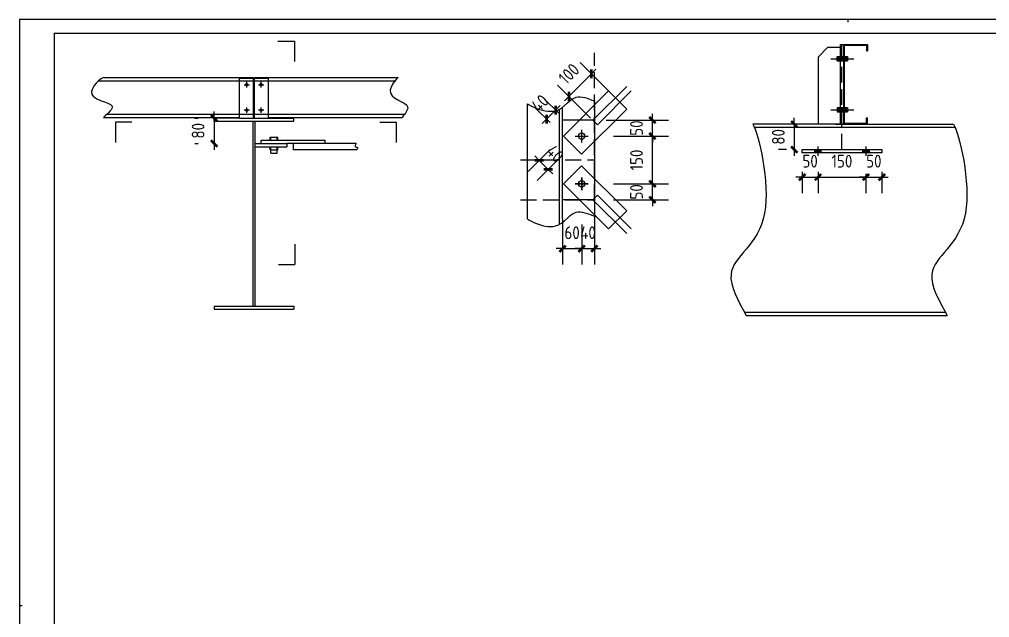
# Model space of a CAD drawing. Extents: x -9001 to 151288, y 75886 to 362543.
# Drawn here: x 21544 to 36763, y 207821 to 217201 of the extents above; entities that cross this region are included whole.
import ezdxf
from ezdxf.enums import TextEntityAlignment as Align

# ---------------------------------------------------------------- set-up
doc = ezdxf.new("R2010")
doc.units = 0
doc.header["$LTSCALE"] = 1000
doc.header["$MEASUREMENT"] = 0
doc.linetypes.add('DASH', pattern=[0.35, 0.25, -0.1])
doc.layers.add('PUB_TITLE', color=4, linetype='Continuous')
doc.styles.get("Standard").update_dxf_attribs({"font": 'gbenor.shx', "bigfont": 'gbcbig.shx'})
doc.dimstyles.get("Standard").update_dxf_attribs({"dimscale": 100, "dimtxt": 1, "dimasz": 1, "dimexe": 2.5, "dimexo": 3, "dimgap": 1.5, "dimtad": 1, "dimdec": 0, "dimzin": 0, "dimdsep": 46, "dimtxsty": 'Standard', "dimblk": 'ARCHTICK', "dimcen": 0.09, "dimadec": 0, "dimazin": 0, "dimtfac": 1, "dimtdec": 0, "dimtix": 1, "dimtmove": 2, "dimatfit": 3, "dimfxl": 1, "dimtolj": 1, "dimtzin": 0, "dimarcsym": 0})
pattern_1 = [(45, (-144385.978, -862516.5565), (-5.612660076, 5.612660076), [])]

# ---------------------------------------------------------------- blocks, each defined once
blk = doc.blocks.new('$titleblk$00000167')
for p, q in [((-594.5, 839), (-594.5, 841)), ((-1187, 420.5), (-1189, 420.5))]:
    blk.add_line(p, q)
blk.add_lwpolyline([(-1189, 0), (0, 0), (0, 841), (-1189, 841)], close=True)
at = {"const_width": 1}
blk.add_lwpolyline([(-1164, 10), (-10, 10), (-10, 831), (-1164, 831)], close=True, dxfattribs=at)
at = {"flags": 4}
for tag, p in [('(扩展图名)', (-62.12, 184.1)), ('图名', (-62.12, 180.13)), ('日期', (-62.12, 172.03)), ('图号', (-62.12, 163.99)), ('比例', (-62.12, 156)), ('子项', (-59.56, 82.07)), ('工程名称', (-59.24, 70.19)), ('设计号', (-36.91, 28.62))]:
    blk.add_attdef(tag, text='', height=3.5, dxfattribs=at).set_placement(p, align=Align.CENTER)
for tag, p in [('设计人', (-64.84, 148.13)), ('负责人', (-64.71, 140.27)), ('主持人', (-64.73, 132.26)), ('校对人', (-64.28, 124.4)), ('审核人', (-63.96, 116.15)), ('审定人', (-64.16, 107.95)), ('所长', (-64.16, 99.76))]:
    blk.add_attdef(tag, p, '', height=3.5)
blk = doc.blocks.new('_ArchTick')
at = {"color": 0, "linetype": 'ByBlock', "const_width": 0.4}
blk.add_lwpolyline([(-0.5, -0.5), (0.5, 0.5)], dxfattribs=at)
blk = doc.blocks.new('*D455')
at = {"color": 0, "lineweight": -2}
for p, q in [((24298, 215655), (24347, 215655)), ((24598, 215655), (24598, 215755)), ((24598, 215655), (24598, 215255)), ((24298, 215255), (24347, 215255)), ((24598, 215255), (24598, 215155))]:
    blk.add_line(p, q, dxfattribs=at)
at = {"layer": 'Defpoints', "color": 0}
for p in [(24598, 215655), (24598, 215255), (24598, 215255)]:
    blk.add_point(p, dxfattribs=at)
at = {"color": 0, "lineweight": -2, "xscale": 100, "yscale": 100, "zscale": 100}
for p, rotation in [((24598, 215655), 270), ((24598, 215255), 90)]:
    blk.add_blockref('_ArchTick', p, dxfattribs=dict(at, rotation=rotation))
at = {"color": 0, "insert": (24347, 215455), "char_height": 200, "attachment_point": 5, "rotation": 90}
blk.add_mtext('\\A1;80', dxfattribs=at)
blk = doc.blocks.new('*D925')
at = {"color": 0, "lineweight": -2}
for p, q in [((29868, 215584), (29637, 215815)), ((30009, 215726), (29778, 215957)), ((29955, 215780), (30026, 215851)), ((29814, 215638), (29955, 215780)), ((29814, 215638), (29743, 215568))]:
    blk.add_line(p, q, dxfattribs=at)
at = {"layer": 'Defpoints', "color": 0}
for p in [(29955, 215780), (30222, 215513), (30080, 215372)]:
    blk.add_point(p, dxfattribs=at)
at = {"color": 0, "lineweight": -2, "xscale": 100, "yscale": 100, "zscale": 100}
for p, rotation in [((29955, 215780), 224.9999999999779), ((29814, 215638), 44.99999999997785)]:
    blk.add_blockref('_ArchTick', p, dxfattribs=dict(at, rotation=rotation))
at = {"color": 0, "insert": (29708, 215886), "char_height": 200, "attachment_point": 5, "rotation": 45}
blk.add_mtext('\\A1;40', dxfattribs=at)
blk = doc.blocks.new('*D926')
at = {"color": 0, "lineweight": -2}
for p, q in [((29868, 215160), (29522, 214814)), ((29699, 214991), (29628, 215061)), ((30009, 215018), (29664, 214673)), ((29699, 214991), (29840, 214849)), ((29840, 214849), (29911, 214779))]:
    blk.add_line(p, q, dxfattribs=at)
at = {"layer": 'Defpoints', "color": 0}
for p in [(30080, 215372), (30222, 215231), (29840, 214849)]:
    blk.add_point(p, dxfattribs=at)
at = {"color": 0, "lineweight": -2, "xscale": 100, "yscale": 100, "zscale": 100}
for p, rotation in [((29699, 214991), 314.9999999999499), ((29840, 214849), 134.9999999999499)]:
    blk.add_blockref('_ArchTick', p, dxfattribs=dict(at, rotation=rotation))
at = {"color": 0, "insert": (29946, 215097), "char_height": 200, "attachment_point": 5, "rotation": 315}
blk.add_mtext('\\A1;40', dxfattribs=at)
blk = doc.blocks.new('*D927')
at = {"color": 0, "lineweight": -2}
for p, q in [((30858, 216008), (30341, 216526)), ((30517, 216349), (30588, 216420)), ((30164, 215995), (30517, 216349)), ((30504, 215655), (29987, 216172)), ((30164, 215995), (30093, 215925))]:
    blk.add_line(p, q, dxfattribs=at)
at = {"layer": 'Defpoints', "color": 0}
for p in [(30517, 216349), (31070, 215796), (30717, 215443)]:
    blk.add_point(p, dxfattribs=at)
at = {"color": 0, "lineweight": -2, "xscale": 100, "yscale": 100, "zscale": 100}
for p, rotation in [((30517, 216349), 224.9999999999487), ((30164, 215995), 44.99999999994868)]:
    blk.add_blockref('_ArchTick', p, dxfattribs=dict(at, rotation=rotation))
at = {"color": 0, "insert": (30164, 216349), "char_height": 200, "attachment_point": 5, "rotation": 45}
blk.add_mtext('\\A1;100', dxfattribs=at)
blk = doc.blocks.new('*D928')
at = {"color": 0, "lineweight": -2}
for p, q in [((30864, 214622), (31724, 214622)), ((31474, 214622), (31474, 214722)), ((31474, 214372), (31474, 214622)), ((30864, 214372), (31724, 214372)), ((31474, 214372), (31474, 214272))]:
    blk.add_line(p, q, dxfattribs=at)
at = {"layer": 'Defpoints', "color": 0}
for p in [(30564, 214622), (31474, 214622), (30564, 214372)]:
    blk.add_point(p, dxfattribs=at)
at = {"color": 0, "lineweight": -2, "xscale": 100, "yscale": 100, "zscale": 100}
for p, rotation in [((31474, 214622), 270), ((31474, 214372), 90)]:
    blk.add_blockref('_ArchTick', p, dxfattribs=dict(at, rotation=rotation))
at = {"color": 0, "insert": (31224, 214497), "char_height": 200, "attachment_point": 5, "rotation": 90}
blk.add_mtext('\\A1;50', dxfattribs=at)
blk = doc.blocks.new('*D929')
at = {"color": 0, "lineweight": -2}
for p, q in [((30864, 215372), (31724, 215372)), ((31474, 214622), (31474, 215372)), ((30864, 214622), (31724, 214622))]:
    blk.add_line(p, q, dxfattribs=at)
at = {"layer": 'Defpoints', "color": 0}
for p in [(30564, 215372), (31474, 215372), (30564, 214622)]:
    blk.add_point(p, dxfattribs=at)
at = {"color": 0, "lineweight": -2, "xscale": 100, "yscale": 100, "zscale": 100}
for p, rotation in [((31474, 215372), 90), ((31474, 214622), 270)]:
    blk.add_blockref('_ArchTick', p, dxfattribs=dict(at, rotation=rotation))
at = {"color": 0, "insert": (31224, 214997), "char_height": 200, "attachment_point": 5, "rotation": 90}
blk.add_mtext('\\A1;150', dxfattribs=at)
blk = doc.blocks.new('*D930')
at = {"color": 0, "lineweight": -2}
for p, q in [((31474, 215622), (31474, 215722)), ((30748, 215622), (31724, 215622)), ((31474, 215372), (31474, 215622)), ((30864, 215372), (31724, 215372)), ((31474, 215372), (31474, 215272))]:
    blk.add_line(p, q, dxfattribs=at)
at = {"layer": 'Defpoints', "color": 0}
for p in [(30448, 215622), (31474, 215622), (30564, 215372)]:
    blk.add_point(p, dxfattribs=at)
at = {"color": 0, "lineweight": -2, "xscale": 100, "yscale": 100, "zscale": 100}
for p, rotation in [((31474, 215622), 270), ((31474, 215372), 90)]:
    blk.add_blockref('_ArchTick', p, dxfattribs=dict(at, rotation=rotation))
at = {"color": 0, "insert": (31224, 215497), "char_height": 200, "attachment_point": 5, "rotation": 90}
blk.add_mtext('\\A1;50', dxfattribs=at)
blk = doc.blocks.new('*D931')
at = {"color": 0, "lineweight": -2}
for p, q in [((30064, 214072), (30064, 213356.5)), ((30364, 213986.5), (30364, 213356.5)), ((30064, 213606.5), (29964, 213606.5)), ((30064, 213606.5), (30364, 213606.5)), ((30364, 213606.5), (30464, 213606.5))]:
    blk.add_line(p, q, dxfattribs=at)
at = {"layer": 'Defpoints', "color": 0}
for p in [(30064, 214372), (30364, 214286.5), (30364, 213606.5)]:
    blk.add_point(p, dxfattribs=at)
at = {"color": 0, "lineweight": -2, "xscale": 100, "yscale": 100, "zscale": 100}
blk.add_blockref('_ArchTick', (30064, 213606.5), dxfattribs=at)
at = {"color": 0, "lineweight": -2, "xscale": 100, "yscale": 100, "zscale": 100, "rotation": 180}
blk.add_blockref('_ArchTick', (30364, 213606.5), dxfattribs=at)
at = {"color": 0, "insert": (30214, 213856.5), "char_height": 200, "attachment_point": 5}
blk.add_mtext('\\A1;60', dxfattribs=at)
blk = doc.blocks.new('*D932')
at = {"color": 0, "lineweight": -2}
for p, q in [((30364, 213986.5), (30364, 213356.5)), ((30564, 214072), (30564, 213356.5)), ((30364, 213606.5), (30264, 213606.5)), ((30364, 213606.5), (30564, 213606.5)), ((30564, 213606.5), (30664, 213606.5))]:
    blk.add_line(p, q, dxfattribs=at)
at = {"layer": 'Defpoints', "color": 0}
for p in [(30364, 214286.5), (30564, 214372), (30564, 213606.5)]:
    blk.add_point(p, dxfattribs=at)
at = {"color": 0, "lineweight": -2, "xscale": 100, "yscale": 100, "zscale": 100}
blk.add_blockref('_ArchTick', (30364, 213606.5), dxfattribs=at)
at = {"color": 0, "lineweight": -2, "xscale": 100, "yscale": 100, "zscale": 100, "rotation": 180}
blk.add_blockref('_ArchTick', (30564, 213606.5), dxfattribs=at)
at = {"color": 0, "insert": (30464, 213856.5), "char_height": 200, "attachment_point": 5}
blk.add_mtext('\\A1;40', dxfattribs=at)
blk = doc.blocks.new('*D933')
at = {"color": 0, "lineweight": -2}
for p, q in [((33699, 215559.5), (33699, 215659.5)), ((33606, 215559.5), (33449, 215559.5)), ((33699, 215559.5), (33699, 215159.5)), ((33577, 215159.5), (33449, 215159.5)), ((33699, 215159.5), (33699, 215059.5))]:
    blk.add_line(p, q, dxfattribs=at)
at = {"layer": 'Defpoints', "color": 0}
for p in [(33906, 215559.5), (33699, 215159.5), (33877, 215159.5)]:
    blk.add_point(p, dxfattribs=at)
at = {"color": 0, "lineweight": -2, "xscale": 100, "yscale": 100, "zscale": 100}
for p, rotation in [((33699, 215559.5), 270), ((33699, 215159.5), 90)]:
    blk.add_blockref('_ArchTick', p, dxfattribs=dict(at, rotation=rotation))
at = {"color": 0, "insert": (33449, 215359.5), "char_height": 200, "attachment_point": 5, "rotation": 90}
blk.add_mtext('\\A1;80', dxfattribs=at)
blk = doc.blocks.new('*D934')
at = {"color": 0, "lineweight": -2}
for p, q in [((33822, 214810), (33822, 214478)), ((34072, 214810), (34072, 214478)), ((33822, 214728), (33722, 214728)), ((33822, 214728), (34072, 214728)), ((34072, 214728), (34172, 214728))]:
    blk.add_line(p, q, dxfattribs=at)
at = {"layer": 'Defpoints', "color": 0}
for p in [(33822, 215110), (34072, 215110), (34072, 214728)]:
    blk.add_point(p, dxfattribs=at)
at = {"color": 0, "lineweight": -2, "xscale": 100, "yscale": 100, "zscale": 100}
blk.add_blockref('_ArchTick', (33822, 214728), dxfattribs=at)
at = {"color": 0, "lineweight": -2, "xscale": 100, "yscale": 100, "zscale": 100, "rotation": 180}
blk.add_blockref('_ArchTick', (34072, 214728), dxfattribs=at)
at = {"color": 0, "insert": (33947, 214978), "char_height": 200, "attachment_point": 5}
blk.add_mtext('\\A1;50', dxfattribs=at)
blk = doc.blocks.new('*D935')
at = {"color": 0, "lineweight": -2}
for p, q in [((34072, 214810), (34072, 214478)), ((34822, 214782), (34822, 214478)), ((34072, 214728), (34822, 214728))]:
    blk.add_line(p, q, dxfattribs=at)
at = {"layer": 'Defpoints', "color": 0}
for p in [(34072, 215110), (34822, 215082), (34822, 214728)]:
    blk.add_point(p, dxfattribs=at)
at = {"color": 0, "lineweight": -2, "xscale": 100, "yscale": 100, "zscale": 100, "rotation": 180}
blk.add_blockref('_ArchTick', (34072, 214728), dxfattribs=at)
at = {"color": 0, "lineweight": -2, "xscale": 100, "yscale": 100, "zscale": 100}
blk.add_blockref('_ArchTick', (34822, 214728), dxfattribs=at)
at = {"color": 0, "insert": (34447, 214978), "char_height": 200, "attachment_point": 5}
blk.add_mtext('\\A1;150', dxfattribs=at)
blk = doc.blocks.new('*D936')
at = {"color": 0, "lineweight": -2}
for p, q in [((34822, 214782), (34822, 214478)), ((35072, 214810), (35072, 214478)), ((34822, 214728), (34722, 214728)), ((34822, 214728), (35072, 214728)), ((35072, 214728), (35172, 214728))]:
    blk.add_line(p, q, dxfattribs=at)
at = {"layer": 'Defpoints', "color": 0}
for p in [(34822, 215082), (35072, 215110), (35072, 214728)]:
    blk.add_point(p, dxfattribs=at)
at = {"color": 0, "lineweight": -2, "xscale": 100, "yscale": 100, "zscale": 100}
blk.add_blockref('_ArchTick', (34822, 214728), dxfattribs=at)
at = {"color": 0, "lineweight": -2, "xscale": 100, "yscale": 100, "zscale": 100, "rotation": 180}
blk.add_blockref('_ArchTick', (35072, 214728), dxfattribs=at)
at = {"color": 0, "insert": (34947, 214978), "char_height": 200, "attachment_point": 5}
blk.add_mtext('\\A1;50', dxfattribs=at)

msp = doc.modelspace()

# ---------------------------------------------------------------- hatches: boundary and pattern name
h = msp.add_hatch()
h.set_pattern_fill('ANSI31', color=256, scale=5, style=0)
h.set_pattern_definition(pattern_1)
h.paths.add_polyline_path([(34446.5, 216619.5), (34446.5, 216549.5), (34534, 216549.5), (34534, 216619.5)])
h.paths.add_polyline_path([(34446.5, 216619.5), (34371.5, 216619.5), (34371.5, 216549.5), (34446.5, 216549.5)])
h.paths.add_polyline_path([(34534, 215784.5), (34534, 215819.5), (34446.5, 215819.5), (34446.5, 215784.5)])
h.paths.add_polyline_path([(34446.5, 215784.5), (34446.5, 215819.5), (34371.5, 215819.5), (34371.5, 215784.5)])
h.paths.add_polyline_path([(34446.5, 215749.5), (34446.5, 215784.5), (34371.5, 215784.5), (34371.5, 215749.5)])
h.paths.add_polyline_path([(34534, 215749.5), (34534, 215784.5), (34446.5, 215784.5), (34446.5, 215749.5)])
h = msp.add_hatch()
h.set_pattern_fill('ANSI31', color=256, scale=2.5, style=0)
h.set_pattern_definition([(45, (9273.9828, 117059.6467), (-2.80633004, 2.80633004), [])])
h.paths.add_polyline_path([(25110, 215795.2, 0.4142136), (25092.5, 215777.7), (25110, 215777.7)])
h.paths.add_polyline_path([(25110, 215795.2), (25110, 215777.7), (25127.5, 215777.7, 0.4142136)])
h.paths.add_polyline_path([(25110, 215777.7), (25092.5, 215777.7, 0.4142136), (25110, 215760.2)])
h.paths.add_polyline_path([(25127.5, 215777.7), (25110, 215777.7), (25110, 215760.2, 0.4142136)])
h.paths.add_polyline_path([(25335, 215795.2, 0.4142136), (25317.5, 215777.7), (25335, 215777.7)])
h.paths.add_polyline_path([(25335, 215777.7), (25317.5, 215777.7, 0.4142136), (25335, 215760.2)])
h.paths.add_polyline_path([(25352.5, 215777.7), (25335, 215777.7), (25335, 215760.2, 0.4142136)])
h.paths.add_polyline_path([(25335, 215795.2), (25335, 215777.7), (25352.5, 215777.7, 0.4142136)])
h.paths.add_polyline_path([(25110, 216195.2, 0.4142136), (25092.5, 216177.7), (25110, 216177.7)])
h.paths.add_polyline_path([(25110, 216177.7), (25092.5, 216177.7, 0.4142136), (25110, 216160.2)])
h.paths.add_polyline_path([(25127.5, 216177.7), (25110, 216177.7), (25110, 216160.2, 0.4142136)])
h.paths.add_polyline_path([(25110, 216195.2), (25110, 216177.7), (25127.5, 216177.7, 0.4142136)])
h.paths.add_polyline_path([(25335, 216195.2, 0.4142136), (25317.5, 216177.7), (25335, 216177.7)])
h.paths.add_polyline_path([(25335, 216177.7), (25317.5, 216177.7, 0.4142136), (25335, 216160.2)])
h.paths.add_polyline_path([(25352.5, 216177.7), (25335, 216177.7), (25335, 216160.2, 0.4142136)])
h.paths.add_polyline_path([(25335, 216195.2), (25335, 216177.7), (25352.5, 216177.7, 0.4142136)])
h = msp.add_hatch()
h.set_pattern_fill('ANSI31', color=256, scale=5, style=0)
h.set_pattern_definition(pattern_1)
h.paths.add_polyline_path([(34071.5, 215159.5), (34021.5, 215159.5), (34021.5, 215109.5), (34071.5, 215109.5)])
h.paths.add_polyline_path([(34121.5, 215109.5), (34121.5, 215159.5), (34071.5, 215159.5), (34071.5, 215109.5)])
h.paths.add_polyline_path([(34821.5, 215159.5), (34771.5, 215159.5), (34771.5, 215109.5), (34821.5, 215109.5)])
h.paths.add_polyline_path([(34871.5, 215159.5), (34821.5, 215159.5), (34821.5, 215109.5), (34871.5, 215109.5)])

# ---------------------------------------------------------------- linework, layer by layer
for p, q in [((25600, 216857.5), (25857, 216857.5)), ((25857, 216857.5), (25857, 216539)), ((34221.5, 216759.5), (34071.5, 216609.5)), ((34421.5, 216759.5), (34221.5, 216759.5)), ((34421.5, 216809.5), (34471.5, 216809.5)), ((34421.5, 216619.5), (34421.5, 216809.5)), ((34471.5, 216809.5), (34471.5, 216619.5)), ((34471.5, 216809.5), (34471.5, 216759.5)), ((34471.5, 216809.5), (34846.5, 216809.5)), ((34484, 216797), (34484, 216619.5)), ((34484, 216797), (34834, 216797)), ((34834, 216797), (34834, 216709.5)), ((34846.5, 216809.5), (34846.5, 216709.5)), ((34071.5, 216609.5), (34071.5, 215559.5)), ((34271.5, 216584.5), (34371.5, 216584.5)), ((34371.5, 216619.5), (34534, 216619.5)), ((34371.5, 216549.5), (34371.5, 216619.5)), ((34534, 216619.5), (34534, 216549.5)), ((34534, 216584.5), (34634, 216584.5)), ((34834, 216709.5), (34846.5, 216709.5)), ((34371.5, 216549.5), (34534, 216549.5)), ((34421.5, 215819.5), (34421.5, 216549.5)), ((34471.5, 216549.5), (34471.5, 215819.5)), ((34484, 216549.5), (34484, 215819.5)), ((22867.2, 216290.2), (25215, 216290.2)), ((24997.5, 216290.2), (25215, 216290.2)), ((24997.5, 215655.2), (24997.5, 216282.2)), ((24997.5, 216282.2), (25447.5, 216282.2)), ((25215, 216265.2), (25215, 216290.2)), ((25230, 216265.2), (25215, 216265.2)), ((25215, 215655.2), (25215, 216265.2)), ((25230, 216265.2), (25230, 216290.2)), ((25230, 216290.2), (27485, 216290.2)), ((25230, 216290.2), (25447.5, 216290.2)), ((25230, 215655.2), (25230, 216265.2)), ((25447.5, 216282.2), (25447.5, 215655.2)), ((22787.3, 216240.2), (27436.8, 216240.2)), ((25067.5, 216177.7), (25152.5, 216177.7)), ((25110, 216135.2), (25110, 216220.2)), ((25292.5, 216177.7), (25377.5, 216177.7)), ((25335, 216135.2), (25335, 216220.2)), ((30539.7, 215619.5), (31070.1, 216149.8)), ((30080.1, 215372), (30787.2, 216079.1)), ((30610.5, 215548.8), (31140.8, 216079.1)), ((31071.1, 215795.2), (30787.2, 216079.1)), ((25110, 215735.2), (25110, 215820.2)), ((25335, 215735.2), (25335, 215820.2)), ((29514, 214072), (29514, 215877.5)), ((30064, 214072), (30064, 215823.3)), ((30564, 215922), (30564, 214072)), ((34371.5, 215819.5), (34534, 215819.5)), ((34371.5, 215819.5), (34371.5, 215749.5)), ((34534, 215819.5), (34534, 215749.5)), ((22863.4, 215665.2), (24997.5, 215665.2)), ((22919, 215715.2), (27586.7, 215715.2)), ((24597.5, 215665.2), (24997.5, 215665.2)), ((24997.5, 215655.2), (24597.5, 215655.2)), ((24597.5, 215605.2), (24597.5, 215655.2)), ((24997.5, 215655.2), (25847.5, 215655.2)), ((25152.5, 215777.7), (25067.5, 215777.7)), ((25377.5, 215777.7), (25292.5, 215777.7)), ((25447.5, 215665.2), (27547.7, 215665.2)), ((25447.5, 215665.2), (25847.5, 215665.2)), ((25847.5, 215605.2), (25847.5, 215655.2)), ((30014, 213986.3), (30014, 215791.8)), ((30363, 215089.2), (31070.1, 215796.3)), ((34271.5, 215784.5), (34634, 215784.5)), ((34371.5, 215749.5), (34534, 215749.5)), ((34421.5, 215559.5), (34421.5, 215749.5)), ((34471.5, 215749.5), (34471.5, 215559.5)), ((34484, 215749.5), (34484, 215572)), ((34834, 215572), (34834, 215659.5)), ((34834, 215659.5), (34846.5, 215659.5)), ((34846.5, 215559.5), (34846.5, 215659.5)), ((23307, 215591.5), (23050, 215591.5)), ((23050, 215591.5), (23050, 215273)), ((24597.5, 215605.2), (25847.5, 215605.2)), ((25207.5, 215605.2), (25207.5, 212705.2)), ((25237.5, 215605.2), (25237.5, 212705.2)), ((27196.5, 215591.5), (27453.5, 215591.5)), ((27453.5, 215591.5), (27453.5, 215273)), ((30564, 215622), (30064, 215622)), ((30610.5, 215548.8), (30539.7, 215619.5)), ((30564, 215622), (30564, 214372)), ((30564, 215622), (30564, 214372)), ((34846.5, 215559.5), (33046.6, 215559.5)), ((33071.9, 215509.5), (36221.9, 215509.5)), ((34346.5, 215559.5), (36196.5, 215559.5)), ((34471.5, 215559.5), (34846.5, 215559.5)), ((34484, 215572), (34834, 215572)), ((25477.5, 215355.2), (25597.5, 215355.2)), ((25477.5, 215305.2), (25477.5, 215355.2)), ((25487.5, 215355.2), (25587.5, 215355.2)), ((25487.5, 215305.2), (25487.5, 215355.2)), ((25587.5, 215305.2), (25587.5, 215355.2)), ((25597.5, 215305.2), (25597.5, 215355.2)), ((30363, 215089.2), (30080.1, 215372)), ((30264, 215372), (30464, 215372)), ((30363, 215372), (30364, 215373)), ((30364, 215371), (30363, 215372)), ((30364, 215272), (30364, 215472)), ((30717.6, 215441.7), (30716.5, 215442.7)), ((25237.5, 215255.2), (25737.5, 215255.2)), ((25237.5, 215205.2), (25737.5, 215205.2)), ((25337.5, 215305.2), (25737.5, 215305.2)), ((25337.5, 215255.2), (25337.5, 215305.2)), ((25337.5, 215305.2), (26337.5, 215305.2)), ((25477.5, 215155.2), (25477.5, 215205.2)), ((25477.5, 215205.2), (25477.5, 215155.2)), ((25487.5, 215105.2), (25487.5, 215205.2)), ((25587.5, 215105.2), (25587.5, 215205.2)), ((25597.5, 215155.2), (25597.5, 215205.2)), ((25737.5, 215255.2), (25737.5, 215205.2)), ((26828.9, 215255.2), (25737.5, 215255.2)), ((25837.5, 215255.2), (25837.5, 215155.2)), ((26337.5, 215305.2), (26337.5, 215255.2)), ((30505.4, 215229.5), (30504.4, 215230.6)), ((34071.5, 215059.5), (34071.5, 215209.5)), ((34821.5, 215209.5), (34821.5, 215059.5)), ((25477.5, 215155.2), (25597.5, 215155.2)), ((25487.5, 215105.2), (25587.5, 215105.2)), ((26837.5, 215155.2), (25837.5, 215155.2)), ((33821.5, 215109.5), (33821.5, 215159.5)), ((33821.5, 215159.5), (34446.5, 215159.5)), ((35071.5, 215109.5), (33821.5, 215109.5)), ((34021.5, 215109.5), (34021.5, 215159.5)), ((34121.5, 215109.5), (34121.5, 215159.5)), ((34346.5, 215159.5), (35071.5, 215159.5)), ((34446.5, 215159.5), (35071.5, 215159.5)), ((34771.5, 215159.5), (34771.5, 215109.5)), ((34871.5, 215159.5), (34871.5, 215109.5)), ((35071.5, 215159.5), (35071.5, 215109.5)), ((30363, 214904.8), (30080.1, 214622)), ((30363, 214904.8), (31070.1, 214197.7)), ((30080.1, 214622), (30787.2, 213914.9)), ((30464, 214622), (30264, 214622)), ((30264, 214622), (30464, 214622)), ((30364, 214623), (30363, 214622)), ((30363, 214622), (30364, 214621)), ((30364, 214522), (30364, 214722)), ((30364, 214722), (30364, 214522)), ((30610.5, 214445.2), (30539.7, 214374.5)), ((30610.5, 214445.2), (31140.8, 213914.9)), ((30564, 214372), (30064, 214372)), ((30564, 214372), (30064, 214372)), ((30564, 214372), (30064, 214372)), ((30564, 214372), (30364, 214372)), ((30539.7, 214374.5), (31070.1, 213844.2)), ((31071.1, 214198.8), (30787.2, 213914.9)), ((25863.5, 213674.5), (25863.5, 213356)), ((25606.5, 213356), (25863.5, 213356)), ((24597.5, 212705.2), (25847.5, 212705.2)), ((24597.5, 212705.2), (24597.5, 212655.2)), ((24597.5, 212655.2), (25847.5, 212655.2)), ((25847.5, 212705.2), (25847.5, 212655.2)), ((32918.6, 212609.5), (36068.6, 212609.5)), ((32946.5, 212559.5), (36096.5, 212559.5))]:
    msp.add_line(p, q)
at = {"color": 1, "linetype": 'DASH'}
for p, q in [((34446.5, 215159.5), (34446.5, 216809.5)), ((30564, 214372), (30564, 216679.5)), ((29404, 214997), (30564, 214997)), ((29404, 214372), (30564, 214372))]:
    msp.add_line(p, q, dxfattribs=at)
for centre, radius in [((25110, 216177.7), 17.5), ((25335, 216177.7), 17.5), ((25110, 215777.7), 17.5), ((25335, 215777.7), 17.5), ((30364, 215372), 50), ((30364, 214622), 50), ((30364, 214622), 50)]:
    msp.add_circle(centre, radius)
for points, knots in [([(22867.2, 216289.6), (22800.4, 216270.5), (22476.5, 215929.5), (23147.4, 215915.1), (22938.1, 215730.5), (22863.4, 215664.6)], [31.2116344, 31.2116344, 31.2116344, 31.2116344, 117.7244206, 276.8844038, 365.2345216, 365.2345216, 365.2345216, 365.2345216]), ([(27485, 216290.2), (27435.3, 216248.3), (27220.6, 215952.8), (27743.6, 215910.1), (27596, 215725.7), (27547.7, 215665.2)], [43.9185281, 43.9185281, 43.9185281, 43.9185281, 107.2017459, 259.6712539, 334.0083816, 334.0083816, 334.0083816, 334.0083816]), ([(29514, 215877.5), (29576.8, 215833.6), (30045.4, 215637.1), (30182.3, 216074.1), (30460.4, 215963.3), (30564, 215922)], [131.7815368, 131.7815368, 131.7815368, 131.7815368, 360.901995, 854.8579647, 1148.3732965, 1148.3732965, 1148.3732965, 1148.3732965]), ([(33046.6, 215559.5), (33137.9, 215418.2), (33518.1, 213805.1), (32482.1, 213390.9), (32817.3, 212790.8), (32946.5, 212559.5)], [63.0404398, 63.0404398, 63.0404398, 63.0404398, 267.6588314, 486.7347314, 624.1775563, 624.1775563, 624.1775563, 624.1775563]), ([(36196.5, 215559.5), (36287.9, 215418.2), (36668.1, 213805.1), (35632.1, 213390.9), (35967.3, 212790.8), (36096.5, 212559.5)], [63.0404398, 63.0404398, 63.0404398, 63.0404398, 267.6588314, 486.7347314, 624.1775563, 624.1775563, 624.1775563, 624.1775563]), ([(26828.9, 215255.2), (26819.7, 215246), (26790.2, 215194.6), (26863.6, 215201.6), (26845.8, 215170), (26837.5, 215155.2)], [3.5704345, 3.5704345, 3.5704345, 3.5704345, 10.4444679, 19.0748149, 26.5957567, 26.5957567, 26.5957567, 26.5957567]), ([(29514, 214072), (29576.8, 214028.1), (30045.4, 213831.6), (30182.3, 214268.6), (30460.4, 214157.8), (30564, 214116.5)], [131.7815368, 131.7815368, 131.7815368, 131.7815368, 360.901995, 854.8579647, 1148.3732965, 1148.3732965, 1148.3732965, 1148.3732965])]:
    msp.add_open_spline(points, degree=3, knots=knots)

# ---------------------------------------------------------------- block references
at = {"layer": 'PUB_TITLE', "xscale": 21.86999999999534, "yscale": 21.86999999999534, "zscale": 21.87}
msp.add_blockref('$titleblk$00000167', (47547.2, 198808.6), dxfattribs=at)

# ---------------------------------------------------------------- dimensions: what is measured, and where the dimension line sits
for p1, p2, distance, picture, middle in [((30716.5, 215442.7), (31070.1, 215796.3), 781.6, '*D927', (30163.8, 216348.9)), ((30080.1, 215372), (30221.5, 215513.4), 376.8, '*D925', (29707.6, 215885.9)), ((30080.1, 215372), (30221.5, 215230.6), -539.1, '*D926', (29946.4, 215096.8))]:
    dim = msp.add_aligned_dim(p1=p1, p2=p2, distance=distance, dimstyle='Standard', override={"dimtxt": 2, "dimlfac": 0.2})
    dim.commit()
    dim.dimension.update_dxf_attribs({"geometry": picture, "text_midpoint": middle})
dim = msp.add_linear_dim(base=(24597.5, 215255.2), p1=(24597.5, 215655.2), p2=(24597.5, 215255.2), angle=90, text='80', dimstyle='Standard', override={"dimtxt": 2, "dimlfac": 0.1})
dim.commit()
dim.dimension.update_dxf_attribs({"geometry": '*D455', "text_midpoint": (24347.5, 215455.2)})
for base, p1, p2, picture, middle in [((31474, 215622), (30564, 215372), (30448, 215622), '*D930', (31224, 215497)), ((33699, 215159.5), (33906, 215559.5), (33877, 215159.5), '*D933', (33449, 215359.5)), ((31474, 215372), (30564, 214622), (30564, 215372), '*D929', (31224, 214997)), ((31474, 214622), (30564, 214372), (30564, 214622), '*D928', (31224, 214497))]:
    dim = msp.add_linear_dim(base=base, p1=p1, p2=p2, angle=90, dimstyle='Standard', override={"dimtxt": 2, "dimlfac": 0.2})
    dim.commit()
    dim.dimension.update_dxf_attribs({"geometry": picture, "text_midpoint": middle})
for base, p1, p2, picture, middle in [((34071.5, 214728), (33821.5, 215109.5), (34071.5, 215109.5), '*D934', (33946.5, 214978)), ((34821.5, 214728), (34071.5, 215109.5), (34821.5, 215081.5), '*D935', (34446.5, 214978)), ((35071.5, 214728), (34821.5, 215081.5), (35071.5, 215109.5), '*D936', (34946.5, 214978)), ((30364, 213606.5), (30064, 214372), (30364, 214286.5), '*D931', (30214, 213856.5)), ((30564, 213606.5), (30364, 214286.5), (30564, 214372), '*D932', (30464, 213856.5))]:
    dim = msp.add_linear_dim(base=base, p1=p1, p2=p2, dimstyle='Standard', override={"dimtxt": 2, "dimlfac": 0.2})
    dim.commit()
    dim.dimension.update_dxf_attribs({"geometry": picture, "text_midpoint": middle})

doc.saveas('drawing.dxf')
